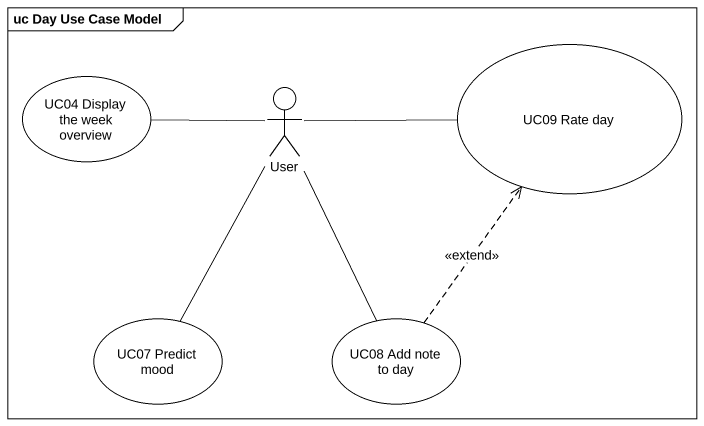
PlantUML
@startuml
mainframe uc Day Use Case Model
usecase "UC04 Display the week overview" as UC04_Display_the_week
actor User
usecase "UC09 Rate day" as UC09_Rate_day
usecase "UC07 Predict mood" as UC07_Predict_mood
usecase "UC08 Add note to day" as UC08_Add_note_to_day
User -left- UC04_Display_the_week
User -right- UC09_Rate_day
User -- UC07_Predict_mood
User -- UC08_Add_note_to_day
UC08_Add_note_to_day .up.> UC09_Rate_day : <<extend>>
@enduml
